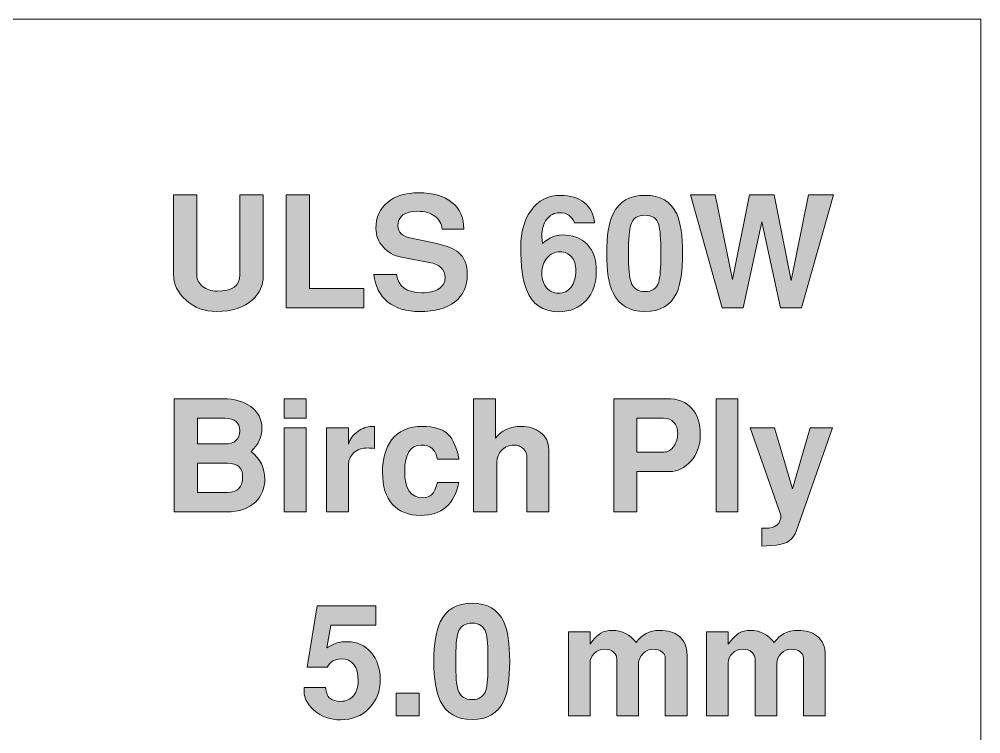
# Model space of a CAD drawing. Header units: inches. Extents: x 0.85 to 9.83, y -3.82 to -0.79.
# Drawn here: x 4.286 to 5.318, y -1.559 to -0.793 of the extents above; entities that cross this region are included whole.
import ezdxf

# ---------------------------------------------------------------- set-up
doc = ezdxf.new("R2010")
doc.units = ezdxf.units.IN
doc.header["$MEASUREMENT"] = 0
doc.layers.add('Layer 1', color=7, linetype='Continuous')

# ---------------------------------------------------------------- blocks, each defined once
blk = doc.blocks.new('block 7')
at = {"layer": 'Layer 1', "true_color": 0xed1f24}
h = blk.add_hatch(color=240, dxfattribs=at)
h.dxf.hatch_style = 2
edge = h.paths.add_edge_path()
edge.add_spline(control_points=[(4.5499, -1.2862), (4.5499, -1.2959), (4.5466, -1.304), (4.5401, -1.3104), (4.5326, -1.3177), (4.5222, -1.3214), (4.5089, -1.3214), (4.5089, -1.3214), (4.4527, -1.3214), (4.4527, -1.3214), (4.4527, -1.3214), (4.4527, -1.1999), (4.4527, -1.1999), (4.4527, -1.1999), (4.5054, -1.1999), (4.5054, -1.1999), (4.5171, -1.1999), (4.5269, -1.2028), (4.5348, -1.2084), (4.5427, -1.2141), (4.5467, -1.2218), (4.5467, -1.2316), (4.5467, -1.2409), (4.5429, -1.2493), (4.5352, -1.2566), (4.545, -1.2644), (4.5499, -1.2743), (4.5499, -1.2862)], knot_values=[0, 0, 0, 0, 1, 1, 1, 2, 2, 2, 3, 3, 3, 4, 4, 4, 5, 5, 5, 6, 6, 6, 7, 7, 7, 8, 8, 8, 9, 9, 9, 9], degree=3, periodic=1)
edge = h.paths.add_edge_path()
edge.add_spline(control_points=[(4.5229, -1.2343), (4.5229, -1.2254), (4.5177, -1.2209), (4.5074, -1.2209), (4.5074, -1.2209), (4.4777, -1.2209), (4.4777, -1.2209), (4.4777, -1.2209), (4.4777, -1.2484), (4.4777, -1.2484), (4.4777, -1.2484), (4.5067, -1.2484), (4.5067, -1.2484), (4.5175, -1.2484), (4.5229, -1.2437), (4.5229, -1.2343)], knot_values=[0, 0, 0, 0, 1, 1, 1, 2, 2, 2, 3, 3, 3, 4, 4, 4, 5, 5, 5, 5], degree=3, periodic=1)
edge = h.paths.add_edge_path()
edge.add_spline(control_points=[(4.5261, -1.2834), (4.5261, -1.2739), (4.5206, -1.2691), (4.5097, -1.2691), (4.5097, -1.2691), (4.4777, -1.2691), (4.4777, -1.2691), (4.4777, -1.2691), (4.4777, -1.3006), (4.4777, -1.3006), (4.4777, -1.3006), (4.5097, -1.3006), (4.5097, -1.3006), (4.5206, -1.3006), (4.5261, -1.2949), (4.5261, -1.2834)], knot_values=[0, 0, 0, 0, 1, 1, 1, 2, 2, 2, 3, 3, 3, 4, 4, 4, 5, 5, 5, 5], degree=3, periodic=1)
h = blk.add_hatch(color=240, dxfattribs=at)
h.dxf.hatch_style = 2
h.paths.add_polyline_path([(4.5941, -1.2208), (4.5707, -1.2208), (4.5707, -1.1999), (4.5941, -1.1999)])
h.paths.add_polyline_path([(4.5941, -1.3214), (4.5707, -1.3214), (4.5707, -1.2311), (4.5941, -1.2311)])
h = blk.add_hatch(color=240, dxfattribs=at)
h.dxf.hatch_style = 2
edge = h.paths.add_edge_path()
edge.add_spline(control_points=[(4.8544, -1.3214), (4.8544, -1.3214), (4.831, -1.3214), (4.831, -1.3214), (4.831, -1.3214), (4.831, -1.2638), (4.831, -1.2638), (4.831, -1.2594), (4.8297, -1.256), (4.8271, -1.2535), (4.8244, -1.251), (4.821, -1.2497), (4.8169, -1.2497), (4.8117, -1.2497), (4.8073, -1.2516), (4.8039, -1.2552), (4.8004, -1.2588), (4.7987, -1.2633), (4.7987, -1.2688), (4.7987, -1.2688), (4.7987, -1.3214), (4.7987, -1.3214), (4.7987, -1.3214), (4.7737, -1.3214), (4.7737, -1.3214), (4.7737, -1.3214), (4.7737, -1.1999), (4.7737, -1.1999), (4.7737, -1.1999), (4.7971, -1.1999), (4.7971, -1.1999), (4.7971, -1.1999), (4.7971, -1.2424), (4.7971, -1.2424), (4.8034, -1.2339), (4.8127, -1.2296), (4.8251, -1.2296), (4.8332, -1.2296), (4.84, -1.2318), (4.8456, -1.2361), (4.8514, -1.2407), (4.8544, -1.2469), (4.8544, -1.2544), (4.8544, -1.2544), (4.8544, -1.3214), (4.8544, -1.3214)], knot_values=[0, 0, 0, 0, 1, 1, 1, 2, 2, 2, 3, 3, 3, 4, 4, 4, 5, 5, 5, 6, 6, 6, 7, 7, 7, 8, 8, 8, 9, 9, 9, 10, 10, 10, 11, 11, 11, 12, 12, 12, 13, 13, 13, 14, 14, 14, 15, 15, 15, 15], degree=3, periodic=1)
h = blk.add_hatch(color=240, dxfattribs=at)
h.dxf.hatch_style = 2
edge = h.paths.add_edge_path()
edge.add_spline(control_points=[(5.0169, -1.2387), (5.0169, -1.25), (5.0135, -1.2593), (5.0069, -1.2668), (5.0002, -1.2743), (4.9926, -1.2781), (4.9839, -1.2781), (4.9839, -1.2781), (4.949, -1.2781), (4.949, -1.2781), (4.949, -1.2781), (4.949, -1.3214), (4.949, -1.3214), (4.949, -1.3214), (4.9241, -1.3214), (4.9241, -1.3214), (4.9241, -1.3214), (4.9241, -1.1999), (4.9241, -1.1999), (4.9241, -1.1999), (4.9812, -1.1999), (4.9812, -1.1999), (4.993, -1.1999), (5.0019, -1.2034), (5.0079, -1.2103), (5.0139, -1.2171), (5.0169, -1.2266), (5.0169, -1.2387)], knot_values=[0, 0, 0, 0, 1, 1, 1, 2, 2, 2, 3, 3, 3, 4, 4, 4, 5, 5, 5, 6, 6, 6, 7, 7, 7, 8, 8, 8, 9, 9, 9, 9], degree=3, periodic=1)
edge = h.paths.add_edge_path()
edge.add_spline(control_points=[(4.9927, -1.2373), (4.9927, -1.2323), (4.9914, -1.2283), (4.9887, -1.2253), (4.9861, -1.2222), (4.9823, -1.2208), (4.9776, -1.2208), (4.9776, -1.2208), (4.949, -1.2208), (4.949, -1.2208), (4.949, -1.2208), (4.949, -1.2572), (4.949, -1.2572), (4.949, -1.2572), (4.9782, -1.2572), (4.9782, -1.2572), (4.9822, -1.2572), (4.9857, -1.2551), (4.9886, -1.2508), (4.9913, -1.2468), (4.9927, -1.2422), (4.9927, -1.2373)], knot_values=[0, 0, 0, 0, 1, 1, 1, 2, 2, 2, 3, 3, 3, 4, 4, 4, 5, 5, 5, 6, 6, 6, 7, 7, 7, 7], degree=3, periodic=1)
h = blk.add_hatch(color=240, dxfattribs=at)
h.dxf.hatch_style = 2
h.paths.add_polyline_path([(5.0572, -1.3214), (5.0339, -1.3214), (5.0339, -1.1999), (5.0572, -1.1999)])
h = blk.add_hatch(color=240, dxfattribs=at)
h.dxf.hatch_style = 2
edge = h.paths.add_edge_path()
edge.add_spline(control_points=[(4.6674, -1.2532), (4.6643, -1.2529), (4.662, -1.2528), (4.6606, -1.2528), (4.654, -1.2528), (4.6489, -1.2545), (4.6451, -1.258), (4.6414, -1.2615), (4.6396, -1.2659), (4.6396, -1.2713), (4.6396, -1.2713), (4.6396, -1.3214), (4.6396, -1.3214), (4.6396, -1.3214), (4.6162, -1.3214), (4.6162, -1.3214), (4.6162, -1.3214), (4.6162, -1.2311), (4.6162, -1.2311), (4.6162, -1.2311), (4.6396, -1.2311), (4.6396, -1.2311), (4.6396, -1.2311), (4.6396, -1.2486), (4.6396, -1.2486), (4.6412, -1.2433), (4.6446, -1.2387), (4.6495, -1.2351), (4.6546, -1.2314), (4.6596, -1.2296), (4.6646, -1.2296), (4.6651, -1.2296), (4.6661, -1.2297), (4.6674, -1.2299), (4.6674, -1.2299), (4.6674, -1.2532), (4.6674, -1.2532)], knot_values=[0, 0, 0, 0, 1, 1, 1, 2, 2, 2, 3, 3, 3, 4, 4, 4, 5, 5, 5, 6, 6, 6, 7, 7, 7, 8, 8, 8, 9, 9, 9, 10, 10, 10, 11, 11, 11, 12, 12, 12, 12], degree=3, periodic=1)
h = blk.add_hatch(color=240, dxfattribs=at)
h.dxf.hatch_style = 2
edge = h.paths.add_edge_path()
edge.add_spline(control_points=[(4.758, -1.2899), (4.7532, -1.3134), (4.7395, -1.3251), (4.7172, -1.3251), (4.704, -1.3251), (4.6938, -1.3212), (4.6867, -1.3133), (4.6796, -1.3055), (4.6761, -1.294), (4.6761, -1.2788), (4.6761, -1.2643), (4.6793, -1.2528), (4.6857, -1.2442), (4.6931, -1.2345), (4.7041, -1.2296), (4.7189, -1.2296), (4.7313, -1.2296), (4.7406, -1.2325), (4.7466, -1.2384), (4.7519, -1.2436), (4.7557, -1.2524), (4.758, -1.2648), (4.758, -1.2648), (4.735, -1.2648), (4.735, -1.2648), (4.7336, -1.2592), (4.7317, -1.2554), (4.7291, -1.2531), (4.7264, -1.2509), (4.7226, -1.2497), (4.7176, -1.2497), (4.7058, -1.2497), (4.6999, -1.2592), (4.6999, -1.278), (4.6999, -1.2968), (4.7065, -1.3063), (4.7196, -1.3063), (4.7236, -1.3063), (4.7268, -1.305), (4.7291, -1.3026), (4.7313, -1.3001), (4.7334, -1.2959), (4.7352, -1.2899), (4.7352, -1.2899), (4.758, -1.2899), (4.758, -1.2899)], knot_values=[0, 0, 0, 0, 1, 1, 1, 2, 2, 2, 3, 3, 3, 4, 4, 4, 5, 5, 5, 6, 6, 6, 7, 7, 7, 8, 8, 8, 9, 9, 9, 10, 10, 10, 11, 11, 11, 12, 12, 12, 13, 13, 13, 14, 14, 14, 15, 15, 15, 15], degree=3, periodic=1)
h = blk.add_hatch(color=240, dxfattribs=at)
h.dxf.hatch_style = 2
edge = h.paths.add_edge_path()
edge.add_spline(control_points=[(5.1587, -1.2311), (5.1587, -1.2311), (5.12, -1.3414), (5.12, -1.3414), (5.1167, -1.3509), (5.1095, -1.356), (5.0984, -1.3569), (5.0984, -1.3569), (5.083, -1.3581), (5.083, -1.3581), (5.083, -1.3581), (5.083, -1.3389), (5.083, -1.3389), (5.083, -1.3389), (5.0865, -1.3389), (5.0865, -1.3389), (5.0978, -1.3389), (5.1034, -1.3342), (5.1034, -1.3249), (5.1034, -1.3249), (5.0705, -1.2311), (5.0705, -1.2311), (5.0705, -1.2311), (5.0964, -1.2311), (5.0964, -1.2311), (5.0964, -1.2311), (5.1159, -1.2966), (5.1159, -1.2966), (5.1159, -1.2966), (5.1347, -1.2311), (5.1347, -1.2311), (5.1347, -1.2311), (5.1587, -1.2311), (5.1587, -1.2311)], knot_values=[0, 0, 0, 0, 1, 1, 1, 2, 2, 2, 3, 3, 3, 4, 4, 4, 5, 5, 5, 6, 6, 6, 7, 7, 7, 8, 8, 8, 9, 9, 9, 10, 10, 10, 11, 11, 11, 11], degree=3, periodic=1)
at = {"layer": 'Layer 1', "lineweight": 0}
for points in [[(4.5941, -1.2208), (4.5707, -1.2208), (4.5707, -1.1999), (4.5941, -1.1999), (4.5941, -1.2208)], [(5.0572, -1.3214), (5.0339, -1.3214), (5.0339, -1.1999), (5.0572, -1.1999), (5.0572, -1.3214)], [(4.5941, -1.3214), (4.5707, -1.3214), (4.5707, -1.2311), (4.5941, -1.2311), (4.5941, -1.3214)]]:
    blk.add_lwpolyline(points, dxfattribs=at)
for points, knots in [([(4.5499, -1.2862), (4.5499, -1.2959), (4.5466, -1.304), (4.5401, -1.3104), (4.5326, -1.3177), (4.5222, -1.3214), (4.5089, -1.3214), (4.5089, -1.3214), (4.4527, -1.3214), (4.4527, -1.3214), (4.4527, -1.3214), (4.4527, -1.1999), (4.4527, -1.1999), (4.4527, -1.1999), (4.5054, -1.1999), (4.5054, -1.1999), (4.5171, -1.1999), (4.5269, -1.2028), (4.5348, -1.2084), (4.5427, -1.2141), (4.5467, -1.2218), (4.5467, -1.2316), (4.5467, -1.2409), (4.5429, -1.2493), (4.5352, -1.2566), (4.545, -1.2644), (4.5499, -1.2743), (4.5499, -1.2862)], [0, 0, 0, 0, 1, 1, 1, 2, 2, 2, 3, 3, 3, 4, 4, 4, 5, 5, 5, 6, 6, 6, 7, 7, 7, 8, 8, 8, 9, 9, 9, 9]), ([(4.8544, -1.3214), (4.8544, -1.3214), (4.831, -1.3214), (4.831, -1.3214), (4.831, -1.3214), (4.831, -1.2638), (4.831, -1.2638), (4.831, -1.2594), (4.8297, -1.256), (4.8271, -1.2535), (4.8244, -1.251), (4.821, -1.2497), (4.8169, -1.2497), (4.8117, -1.2497), (4.8073, -1.2516), (4.8039, -1.2552), (4.8004, -1.2588), (4.7987, -1.2633), (4.7987, -1.2688), (4.7987, -1.2688), (4.7987, -1.3214), (4.7987, -1.3214), (4.7987, -1.3214), (4.7737, -1.3214), (4.7737, -1.3214), (4.7737, -1.3214), (4.7737, -1.1999), (4.7737, -1.1999), (4.7737, -1.1999), (4.7971, -1.1999), (4.7971, -1.1999), (4.7971, -1.1999), (4.7971, -1.2424), (4.7971, -1.2424), (4.8034, -1.2339), (4.8127, -1.2296), (4.8251, -1.2296), (4.8332, -1.2296), (4.84, -1.2318), (4.8456, -1.2361), (4.8514, -1.2407), (4.8544, -1.2469), (4.8544, -1.2544), (4.8544, -1.2544), (4.8544, -1.3214), (4.8544, -1.3214)], [0, 0, 0, 0, 1, 1, 1, 2, 2, 2, 3, 3, 3, 4, 4, 4, 5, 5, 5, 6, 6, 6, 7, 7, 7, 8, 8, 8, 9, 9, 9, 10, 10, 10, 11, 11, 11, 12, 12, 12, 13, 13, 13, 14, 14, 14, 15, 15, 15, 15]), ([(5.0169, -1.2387), (5.0169, -1.25), (5.0135, -1.2593), (5.0069, -1.2668), (5.0002, -1.2743), (4.9926, -1.2781), (4.9839, -1.2781), (4.9839, -1.2781), (4.949, -1.2781), (4.949, -1.2781), (4.949, -1.2781), (4.949, -1.3214), (4.949, -1.3214), (4.949, -1.3214), (4.9241, -1.3214), (4.9241, -1.3214), (4.9241, -1.3214), (4.9241, -1.1999), (4.9241, -1.1999), (4.9241, -1.1999), (4.9812, -1.1999), (4.9812, -1.1999), (4.993, -1.1999), (5.0019, -1.2034), (5.0079, -1.2103), (5.0139, -1.2171), (5.0169, -1.2266), (5.0169, -1.2387)], [0, 0, 0, 0, 1, 1, 1, 2, 2, 2, 3, 3, 3, 4, 4, 4, 5, 5, 5, 6, 6, 6, 7, 7, 7, 8, 8, 8, 9, 9, 9, 9]), ([(4.5229, -1.2343), (4.5229, -1.2254), (4.5177, -1.2209), (4.5074, -1.2209), (4.5074, -1.2209), (4.4777, -1.2209), (4.4777, -1.2209), (4.4777, -1.2209), (4.4777, -1.2484), (4.4777, -1.2484), (4.4777, -1.2484), (4.5067, -1.2484), (4.5067, -1.2484), (4.5175, -1.2484), (4.5229, -1.2437), (4.5229, -1.2343)], [0, 0, 0, 0, 1, 1, 1, 2, 2, 2, 3, 3, 3, 4, 4, 4, 5, 5, 5, 5]), ([(4.9927, -1.2373), (4.9927, -1.2323), (4.9914, -1.2283), (4.9887, -1.2253), (4.9861, -1.2222), (4.9823, -1.2208), (4.9776, -1.2208), (4.9776, -1.2208), (4.949, -1.2208), (4.949, -1.2208), (4.949, -1.2208), (4.949, -1.2572), (4.949, -1.2572), (4.949, -1.2572), (4.9782, -1.2572), (4.9782, -1.2572), (4.9822, -1.2572), (4.9857, -1.2551), (4.9886, -1.2508), (4.9913, -1.2468), (4.9927, -1.2422), (4.9927, -1.2373)], [0, 0, 0, 0, 1, 1, 1, 2, 2, 2, 3, 3, 3, 4, 4, 4, 5, 5, 5, 6, 6, 6, 7, 7, 7, 7]), ([(4.6674, -1.2532), (4.6643, -1.2529), (4.662, -1.2528), (4.6606, -1.2528), (4.654, -1.2528), (4.6489, -1.2545), (4.6451, -1.258), (4.6414, -1.2615), (4.6396, -1.2659), (4.6396, -1.2713), (4.6396, -1.2713), (4.6396, -1.3214), (4.6396, -1.3214), (4.6396, -1.3214), (4.6162, -1.3214), (4.6162, -1.3214), (4.6162, -1.3214), (4.6162, -1.2311), (4.6162, -1.2311), (4.6162, -1.2311), (4.6396, -1.2311), (4.6396, -1.2311), (4.6396, -1.2311), (4.6396, -1.2486), (4.6396, -1.2486), (4.6412, -1.2433), (4.6446, -1.2387), (4.6495, -1.2351), (4.6546, -1.2314), (4.6596, -1.2296), (4.6646, -1.2296), (4.6651, -1.2296), (4.6661, -1.2297), (4.6674, -1.2299), (4.6674, -1.2299), (4.6674, -1.2532), (4.6674, -1.2532)], [0, 0, 0, 0, 1, 1, 1, 2, 2, 2, 3, 3, 3, 4, 4, 4, 5, 5, 5, 6, 6, 6, 7, 7, 7, 8, 8, 8, 9, 9, 9, 10, 10, 10, 11, 11, 11, 12, 12, 12, 12]), ([(4.758, -1.2899), (4.7532, -1.3134), (4.7395, -1.3251), (4.7172, -1.3251), (4.704, -1.3251), (4.6938, -1.3212), (4.6867, -1.3133), (4.6796, -1.3055), (4.6761, -1.294), (4.6761, -1.2788), (4.6761, -1.2643), (4.6793, -1.2528), (4.6857, -1.2442), (4.6931, -1.2345), (4.7041, -1.2296), (4.7189, -1.2296), (4.7313, -1.2296), (4.7406, -1.2325), (4.7466, -1.2384), (4.7519, -1.2436), (4.7557, -1.2524), (4.758, -1.2648), (4.758, -1.2648), (4.735, -1.2648), (4.735, -1.2648), (4.7336, -1.2592), (4.7317, -1.2554), (4.7291, -1.2531), (4.7264, -1.2509), (4.7226, -1.2497), (4.7176, -1.2497), (4.7058, -1.2497), (4.6999, -1.2592), (4.6999, -1.278), (4.6999, -1.2968), (4.7065, -1.3063), (4.7196, -1.3063), (4.7236, -1.3063), (4.7268, -1.305), (4.7291, -1.3026), (4.7313, -1.3001), (4.7334, -1.2959), (4.7352, -1.2899), (4.7352, -1.2899), (4.758, -1.2899), (4.758, -1.2899)], [0, 0, 0, 0, 1, 1, 1, 2, 2, 2, 3, 3, 3, 4, 4, 4, 5, 5, 5, 6, 6, 6, 7, 7, 7, 8, 8, 8, 9, 9, 9, 10, 10, 10, 11, 11, 11, 12, 12, 12, 13, 13, 13, 14, 14, 14, 15, 15, 15, 15]), ([(5.1587, -1.2311), (5.1587, -1.2311), (5.12, -1.3414), (5.12, -1.3414), (5.1167, -1.3509), (5.1095, -1.356), (5.0984, -1.3569), (5.0984, -1.3569), (5.083, -1.3581), (5.083, -1.3581), (5.083, -1.3581), (5.083, -1.3389), (5.083, -1.3389), (5.083, -1.3389), (5.0865, -1.3389), (5.0865, -1.3389), (5.0978, -1.3389), (5.1034, -1.3342), (5.1034, -1.3249), (5.1034, -1.3249), (5.0705, -1.2311), (5.0705, -1.2311), (5.0705, -1.2311), (5.0964, -1.2311), (5.0964, -1.2311), (5.0964, -1.2311), (5.1159, -1.2966), (5.1159, -1.2966), (5.1159, -1.2966), (5.1347, -1.2311), (5.1347, -1.2311), (5.1347, -1.2311), (5.1587, -1.2311), (5.1587, -1.2311)], [0, 0, 0, 0, 1, 1, 1, 2, 2, 2, 3, 3, 3, 4, 4, 4, 5, 5, 5, 6, 6, 6, 7, 7, 7, 8, 8, 8, 9, 9, 9, 10, 10, 10, 11, 11, 11, 11]), ([(4.5261, -1.2834), (4.5261, -1.2739), (4.5206, -1.2691), (4.5097, -1.2691), (4.5097, -1.2691), (4.4777, -1.2691), (4.4777, -1.2691), (4.4777, -1.2691), (4.4777, -1.3006), (4.4777, -1.3006), (4.4777, -1.3006), (4.5097, -1.3006), (4.5097, -1.3006), (4.5206, -1.3006), (4.5261, -1.2949), (4.5261, -1.2834)], [0, 0, 0, 0, 1, 1, 1, 2, 2, 2, 3, 3, 3, 4, 4, 4, 5, 5, 5, 5])]:
    blk.add_open_spline(points, degree=3, knots=knots, dxfattribs=at)
blk = doc.blocks.new('block 9')
at = {"layer": 'Layer 1', "true_color": 0xed1f24}
h = blk.add_hatch(color=240, dxfattribs=at)
h.dxf.hatch_style = 2
edge = h.paths.add_edge_path()
edge.add_spline(control_points=[(4.6737, -1.5012), (4.6737, -1.5137), (4.6697, -1.524), (4.6616, -1.5321), (4.6536, -1.5403), (4.6434, -1.5444), (4.6312, -1.5444), (4.6201, -1.5444), (4.6106, -1.5409), (4.6026, -1.5341), (4.5946, -1.5272), (4.5911, -1.5191), (4.5921, -1.5097), (4.5921, -1.5097), (4.6148, -1.5097), (4.6148, -1.5097), (4.6156, -1.5152), (4.6172, -1.519), (4.6195, -1.5212), (4.6219, -1.5234), (4.6258, -1.5246), (4.631, -1.5246), (4.637, -1.5246), (4.6417, -1.5226), (4.645, -1.5187), (4.6482, -1.5148), (4.6499, -1.5094), (4.6499, -1.5026), (4.6499, -1.4869), (4.6438, -1.4791), (4.6317, -1.4791), (4.6249, -1.4791), (4.6199, -1.482), (4.6168, -1.4879), (4.6168, -1.4879), (4.5954, -1.4879), (4.5954, -1.4879), (4.5954, -1.4879), (4.6061, -1.4221), (4.6061, -1.4221), (4.6061, -1.4221), (4.6689, -1.4221), (4.6689, -1.4221), (4.6689, -1.4221), (4.6689, -1.4429), (4.6689, -1.4429), (4.6689, -1.4429), (4.6206, -1.4429), (4.6206, -1.4429), (4.6206, -1.4429), (4.6165, -1.4672), (4.6165, -1.4672), (4.6208, -1.4646), (4.6244, -1.4628), (4.6274, -1.4619), (4.6303, -1.461), (4.6342, -1.4606), (4.6389, -1.4606), (4.6489, -1.4606), (4.6572, -1.4644), (4.6638, -1.4722), (4.6704, -1.48), (4.6737, -1.4897), (4.6737, -1.5012)], knot_values=[0, 0, 0, 0, 1, 1, 1, 2, 2, 2, 3, 3, 3, 4, 4, 4, 5, 5, 5, 6, 6, 6, 7, 7, 7, 8, 8, 8, 9, 9, 9, 10, 10, 10, 11, 11, 11, 12, 12, 12, 13, 13, 13, 14, 14, 14, 15, 15, 15, 16, 16, 16, 17, 17, 17, 18, 18, 18, 19, 19, 19, 20, 20, 20, 21, 21, 21, 21], degree=3, periodic=1)
h = blk.add_hatch(color=240, dxfattribs=at)
h.dxf.hatch_style = 2
edge = h.paths.add_edge_path()
edge.add_spline(control_points=[(4.8125, -1.4817), (4.8125, -1.5007), (4.8104, -1.5148), (4.8062, -1.5241), (4.8, -1.5374), (4.7887, -1.5441), (4.7722, -1.5441), (4.7558, -1.5441), (4.7444, -1.5374), (4.7381, -1.5241), (4.7335, -1.5146), (4.7312, -1.5005), (4.7312, -1.4817), (4.7312, -1.4629), (4.7335, -1.4488), (4.7381, -1.4394), (4.7444, -1.4261), (4.7558, -1.4194), (4.7722, -1.4194), (4.7887, -1.4194), (4.8, -1.4261), (4.8062, -1.4394), (4.8104, -1.4486), (4.8125, -1.4627), (4.8125, -1.4817)], knot_values=[0, 0, 0, 0, 1, 1, 1, 2, 2, 2, 3, 3, 3, 4, 4, 4, 5, 5, 5, 6, 6, 6, 7, 7, 7, 8, 8, 8, 8], degree=3, periodic=1)
edge = h.paths.add_edge_path()
edge.add_spline(control_points=[(4.7892, -1.4817), (4.7892, -1.4659), (4.7885, -1.4557), (4.787, -1.4509), (4.7848, -1.4441), (4.7799, -1.4407), (4.7722, -1.4407), (4.7644, -1.4407), (4.7594, -1.4441), (4.7571, -1.4509), (4.7554, -1.4559), (4.7546, -1.4662), (4.7546, -1.4817), (4.7546, -1.4973), (4.7554, -1.5076), (4.7572, -1.5126), (4.7594, -1.5193), (4.7644, -1.5227), (4.7722, -1.5227), (4.7799, -1.5227), (4.7848, -1.5193), (4.787, -1.5126), (4.7885, -1.5078), (4.7892, -1.4975), (4.7892, -1.4817)], knot_values=[0, 0, 0, 0, 1, 1, 1, 2, 2, 2, 3, 3, 3, 4, 4, 4, 5, 5, 5, 6, 6, 6, 7, 7, 7, 8, 8, 8, 8], degree=3, periodic=1)
h = blk.add_hatch(color=240, dxfattribs=at)
h.dxf.hatch_style = 2
edge = h.paths.add_edge_path()
edge.add_spline(control_points=[(5.0027, -1.5402), (5.0027, -1.5402), (4.9794, -1.5402), (4.9794, -1.5402), (4.9794, -1.5402), (4.9794, -1.4775), (4.9794, -1.4775), (4.9794, -1.4757), (4.9784, -1.4738), (4.9764, -1.472), (4.9738, -1.4697), (4.9704, -1.4686), (4.9661, -1.4686), (4.9623, -1.4686), (4.9588, -1.4701), (4.9556, -1.4733), (4.9523, -1.4765), (4.9507, -1.4799), (4.9507, -1.4835), (4.9507, -1.4835), (4.9507, -1.5402), (4.9507, -1.5402), (4.9507, -1.5402), (4.9274, -1.5402), (4.9274, -1.5402), (4.9274, -1.5402), (4.9274, -1.4792), (4.9274, -1.4792), (4.9274, -1.4764), (4.9263, -1.4741), (4.9242, -1.4721), (4.9218, -1.4697), (4.9184, -1.4686), (4.9141, -1.4686), (4.9098, -1.4686), (4.9062, -1.4701), (4.9032, -1.4731), (4.9002, -1.4761), (4.8987, -1.4795), (4.8987, -1.4834), (4.8987, -1.4834), (4.8987, -1.5402), (4.8987, -1.5402), (4.8987, -1.5402), (4.8754, -1.5402), (4.8754, -1.5402), (4.8754, -1.5402), (4.8754, -1.4499), (4.8754, -1.4499), (4.8754, -1.4499), (4.8987, -1.4499), (4.8987, -1.4499), (4.8987, -1.4499), (4.8987, -1.4631), (4.8987, -1.4631), (4.9028, -1.4575), (4.9066, -1.4537), (4.9101, -1.4516), (4.9136, -1.4494), (4.9178, -1.4484), (4.9226, -1.4484), (4.9329, -1.4484), (4.9414, -1.4528), (4.9481, -1.4616), (4.9541, -1.4528), (4.9624, -1.4484), (4.9732, -1.4484), (4.982, -1.4484), (4.9889, -1.4505), (4.9941, -1.4547), (4.9998, -1.4593), (5.0027, -1.4661), (5.0027, -1.4751), (5.0027, -1.4751), (5.0027, -1.5402), (5.0027, -1.5402)], knot_values=[0, 0, 0, 0, 1, 1, 1, 2, 2, 2, 3, 3, 3, 4, 4, 4, 5, 5, 5, 6, 6, 6, 7, 7, 7, 8, 8, 8, 9, 9, 9, 10, 10, 10, 11, 11, 11, 12, 12, 12, 13, 13, 13, 14, 14, 14, 15, 15, 15, 16, 16, 16, 17, 17, 17, 18, 18, 18, 19, 19, 19, 20, 20, 20, 21, 21, 21, 22, 22, 22, 23, 23, 23, 24, 24, 24, 25, 25, 25, 25], degree=3, periodic=1)
h = blk.add_hatch(color=240, dxfattribs=at)
h.dxf.hatch_style = 2
edge = h.paths.add_edge_path()
edge.add_spline(control_points=[(5.1509, -1.5402), (5.1509, -1.5402), (5.1276, -1.5402), (5.1276, -1.5402), (5.1276, -1.5402), (5.1276, -1.4775), (5.1276, -1.4775), (5.1276, -1.4757), (5.1266, -1.4738), (5.1246, -1.472), (5.122, -1.4697), (5.1186, -1.4686), (5.1142, -1.4686), (5.1104, -1.4686), (5.1069, -1.4701), (5.1037, -1.4733), (5.1005, -1.4765), (5.0989, -1.4799), (5.0989, -1.4835), (5.0989, -1.4835), (5.0989, -1.5402), (5.0989, -1.5402), (5.0989, -1.5402), (5.0756, -1.5402), (5.0756, -1.5402), (5.0756, -1.5402), (5.0756, -1.4792), (5.0756, -1.4792), (5.0756, -1.4764), (5.0745, -1.4741), (5.0724, -1.4721), (5.0699, -1.4697), (5.0666, -1.4686), (5.0622, -1.4686), (5.058, -1.4686), (5.0544, -1.4701), (5.0514, -1.4731), (5.0484, -1.4761), (5.0469, -1.4795), (5.0469, -1.4834), (5.0469, -1.4834), (5.0469, -1.5402), (5.0469, -1.5402), (5.0469, -1.5402), (5.0236, -1.5402), (5.0236, -1.5402), (5.0236, -1.5402), (5.0236, -1.4499), (5.0236, -1.4499), (5.0236, -1.4499), (5.0469, -1.4499), (5.0469, -1.4499), (5.0469, -1.4499), (5.0469, -1.4631), (5.0469, -1.4631), (5.051, -1.4575), (5.0548, -1.4537), (5.0583, -1.4516), (5.0618, -1.4494), (5.0659, -1.4484), (5.0707, -1.4484), (5.0811, -1.4484), (5.0896, -1.4528), (5.0962, -1.4616), (5.1022, -1.4528), (5.1106, -1.4484), (5.1214, -1.4484), (5.1302, -1.4484), (5.1371, -1.4505), (5.1422, -1.4547), (5.148, -1.4593), (5.1509, -1.4661), (5.1509, -1.4751), (5.1509, -1.4751), (5.1509, -1.5402), (5.1509, -1.5402)], knot_values=[0, 0, 0, 0, 1, 1, 1, 2, 2, 2, 3, 3, 3, 4, 4, 4, 5, 5, 5, 6, 6, 6, 7, 7, 7, 8, 8, 8, 9, 9, 9, 10, 10, 10, 11, 11, 11, 12, 12, 12, 13, 13, 13, 14, 14, 14, 15, 15, 15, 16, 16, 16, 17, 17, 17, 18, 18, 18, 19, 19, 19, 20, 20, 20, 21, 21, 21, 22, 22, 22, 23, 23, 23, 24, 24, 24, 25, 25, 25, 25], degree=3, periodic=1)
h = blk.add_hatch(color=240, dxfattribs=at)
h.dxf.hatch_style = 2
h.paths.add_polyline_path([(4.7155, -1.5402), (4.6906, -1.5402), (4.6906, -1.5159), (4.7155, -1.5159)])
at = {"layer": 'Layer 1', "lineweight": 0}
blk.add_lwpolyline([(4.7155, -1.5402), (4.6906, -1.5402), (4.6906, -1.5159), (4.7155, -1.5159), (4.7155, -1.5402)], dxfattribs=at)
for points, knots in [([(4.6737, -1.5012), (4.6737, -1.5137), (4.6697, -1.524), (4.6616, -1.5321), (4.6536, -1.5403), (4.6434, -1.5444), (4.6312, -1.5444), (4.6201, -1.5444), (4.6106, -1.5409), (4.6026, -1.5341), (4.5946, -1.5272), (4.5911, -1.5191), (4.5921, -1.5097), (4.5921, -1.5097), (4.6148, -1.5097), (4.6148, -1.5097), (4.6156, -1.5152), (4.6172, -1.519), (4.6195, -1.5212), (4.6219, -1.5234), (4.6258, -1.5246), (4.631, -1.5246), (4.637, -1.5246), (4.6417, -1.5226), (4.645, -1.5187), (4.6482, -1.5148), (4.6499, -1.5094), (4.6499, -1.5026), (4.6499, -1.4869), (4.6438, -1.4791), (4.6317, -1.4791), (4.6249, -1.4791), (4.6199, -1.482), (4.6168, -1.4879), (4.6168, -1.4879), (4.5954, -1.4879), (4.5954, -1.4879), (4.5954, -1.4879), (4.6061, -1.4221), (4.6061, -1.4221), (4.6061, -1.4221), (4.6689, -1.4221), (4.6689, -1.4221), (4.6689, -1.4221), (4.6689, -1.4429), (4.6689, -1.4429), (4.6689, -1.4429), (4.6206, -1.4429), (4.6206, -1.4429), (4.6206, -1.4429), (4.6165, -1.4672), (4.6165, -1.4672), (4.6208, -1.4646), (4.6244, -1.4628), (4.6274, -1.4619), (4.6303, -1.461), (4.6342, -1.4606), (4.6389, -1.4606), (4.6489, -1.4606), (4.6572, -1.4644), (4.6638, -1.4722), (4.6704, -1.48), (4.6737, -1.4897), (4.6737, -1.5012)], [0, 0, 0, 0, 1, 1, 1, 2, 2, 2, 3, 3, 3, 4, 4, 4, 5, 5, 5, 6, 6, 6, 7, 7, 7, 8, 8, 8, 9, 9, 9, 10, 10, 10, 11, 11, 11, 12, 12, 12, 13, 13, 13, 14, 14, 14, 15, 15, 15, 16, 16, 16, 17, 17, 17, 18, 18, 18, 19, 19, 19, 20, 20, 20, 21, 21, 21, 21]), ([(4.8125, -1.4817), (4.8125, -1.5007), (4.8104, -1.5148), (4.8062, -1.5241), (4.8, -1.5374), (4.7887, -1.5441), (4.7722, -1.5441), (4.7558, -1.5441), (4.7444, -1.5374), (4.7381, -1.5241), (4.7335, -1.5146), (4.7312, -1.5005), (4.7312, -1.4817), (4.7312, -1.4629), (4.7335, -1.4488), (4.7381, -1.4394), (4.7444, -1.4261), (4.7558, -1.4194), (4.7722, -1.4194), (4.7887, -1.4194), (4.8, -1.4261), (4.8062, -1.4394), (4.8104, -1.4486), (4.8125, -1.4627), (4.8125, -1.4817)], [0, 0, 0, 0, 1, 1, 1, 2, 2, 2, 3, 3, 3, 4, 4, 4, 5, 5, 5, 6, 6, 6, 7, 7, 7, 8, 8, 8, 8]), ([(4.7892, -1.4817), (4.7892, -1.4659), (4.7885, -1.4557), (4.787, -1.4509), (4.7848, -1.4441), (4.7799, -1.4407), (4.7722, -1.4407), (4.7644, -1.4407), (4.7594, -1.4441), (4.7571, -1.4509), (4.7554, -1.4559), (4.7546, -1.4662), (4.7546, -1.4817), (4.7546, -1.4973), (4.7554, -1.5076), (4.7572, -1.5126), (4.7594, -1.5193), (4.7644, -1.5227), (4.7722, -1.5227), (4.7799, -1.5227), (4.7848, -1.5193), (4.787, -1.5126), (4.7885, -1.5078), (4.7892, -1.4975), (4.7892, -1.4817)], [0, 0, 0, 0, 1, 1, 1, 2, 2, 2, 3, 3, 3, 4, 4, 4, 5, 5, 5, 6, 6, 6, 7, 7, 7, 8, 8, 8, 8]), ([(5.0027, -1.5402), (5.0027, -1.5402), (4.9794, -1.5402), (4.9794, -1.5402), (4.9794, -1.5402), (4.9794, -1.4775), (4.9794, -1.4775), (4.9794, -1.4757), (4.9784, -1.4738), (4.9764, -1.472), (4.9738, -1.4697), (4.9704, -1.4686), (4.9661, -1.4686), (4.9623, -1.4686), (4.9588, -1.4701), (4.9556, -1.4733), (4.9523, -1.4765), (4.9507, -1.4799), (4.9507, -1.4835), (4.9507, -1.4835), (4.9507, -1.5402), (4.9507, -1.5402), (4.9507, -1.5402), (4.9274, -1.5402), (4.9274, -1.5402), (4.9274, -1.5402), (4.9274, -1.4792), (4.9274, -1.4792), (4.9274, -1.4764), (4.9263, -1.4741), (4.9242, -1.4721), (4.9218, -1.4697), (4.9184, -1.4686), (4.9141, -1.4686), (4.9098, -1.4686), (4.9062, -1.4701), (4.9032, -1.4731), (4.9002, -1.4761), (4.8987, -1.4795), (4.8987, -1.4834), (4.8987, -1.4834), (4.8987, -1.5402), (4.8987, -1.5402), (4.8987, -1.5402), (4.8754, -1.5402), (4.8754, -1.5402), (4.8754, -1.5402), (4.8754, -1.4499), (4.8754, -1.4499), (4.8754, -1.4499), (4.8987, -1.4499), (4.8987, -1.4499), (4.8987, -1.4499), (4.8987, -1.4631), (4.8987, -1.4631), (4.9028, -1.4575), (4.9066, -1.4537), (4.9101, -1.4516), (4.9136, -1.4494), (4.9178, -1.4484), (4.9226, -1.4484), (4.9329, -1.4484), (4.9414, -1.4528), (4.9481, -1.4616), (4.9541, -1.4528), (4.9624, -1.4484), (4.9732, -1.4484), (4.982, -1.4484), (4.9889, -1.4505), (4.9941, -1.4547), (4.9998, -1.4593), (5.0027, -1.4661), (5.0027, -1.4751), (5.0027, -1.4751), (5.0027, -1.5402), (5.0027, -1.5402)], [0, 0, 0, 0, 1, 1, 1, 2, 2, 2, 3, 3, 3, 4, 4, 4, 5, 5, 5, 6, 6, 6, 7, 7, 7, 8, 8, 8, 9, 9, 9, 10, 10, 10, 11, 11, 11, 12, 12, 12, 13, 13, 13, 14, 14, 14, 15, 15, 15, 16, 16, 16, 17, 17, 17, 18, 18, 18, 19, 19, 19, 20, 20, 20, 21, 21, 21, 22, 22, 22, 23, 23, 23, 24, 24, 24, 25, 25, 25, 25]), ([(5.1509, -1.5402), (5.1509, -1.5402), (5.1276, -1.5402), (5.1276, -1.5402), (5.1276, -1.5402), (5.1276, -1.4775), (5.1276, -1.4775), (5.1276, -1.4757), (5.1266, -1.4738), (5.1246, -1.472), (5.122, -1.4697), (5.1186, -1.4686), (5.1142, -1.4686), (5.1104, -1.4686), (5.1069, -1.4701), (5.1037, -1.4733), (5.1005, -1.4765), (5.0989, -1.4799), (5.0989, -1.4835), (5.0989, -1.4835), (5.0989, -1.5402), (5.0989, -1.5402), (5.0989, -1.5402), (5.0756, -1.5402), (5.0756, -1.5402), (5.0756, -1.5402), (5.0756, -1.4792), (5.0756, -1.4792), (5.0756, -1.4764), (5.0745, -1.4741), (5.0724, -1.4721), (5.0699, -1.4697), (5.0666, -1.4686), (5.0622, -1.4686), (5.058, -1.4686), (5.0544, -1.4701), (5.0514, -1.4731), (5.0484, -1.4761), (5.0469, -1.4795), (5.0469, -1.4834), (5.0469, -1.4834), (5.0469, -1.5402), (5.0469, -1.5402), (5.0469, -1.5402), (5.0236, -1.5402), (5.0236, -1.5402), (5.0236, -1.5402), (5.0236, -1.4499), (5.0236, -1.4499), (5.0236, -1.4499), (5.0469, -1.4499), (5.0469, -1.4499), (5.0469, -1.4499), (5.0469, -1.4631), (5.0469, -1.4631), (5.051, -1.4575), (5.0548, -1.4537), (5.0583, -1.4516), (5.0618, -1.4494), (5.0659, -1.4484), (5.0707, -1.4484), (5.0811, -1.4484), (5.0896, -1.4528), (5.0962, -1.4616), (5.1022, -1.4528), (5.1106, -1.4484), (5.1214, -1.4484), (5.1302, -1.4484), (5.1371, -1.4505), (5.1422, -1.4547), (5.148, -1.4593), (5.1509, -1.4661), (5.1509, -1.4751), (5.1509, -1.4751), (5.1509, -1.5402), (5.1509, -1.5402)], [0, 0, 0, 0, 1, 1, 1, 2, 2, 2, 3, 3, 3, 4, 4, 4, 5, 5, 5, 6, 6, 6, 7, 7, 7, 8, 8, 8, 9, 9, 9, 10, 10, 10, 11, 11, 11, 12, 12, 12, 13, 13, 13, 14, 14, 14, 15, 15, 15, 16, 16, 16, 17, 17, 17, 18, 18, 18, 19, 19, 19, 20, 20, 20, 21, 21, 21, 22, 22, 22, 23, 23, 23, 24, 24, 24, 25, 25, 25, 25])]:
    blk.add_open_spline(points, degree=3, knots=knots, dxfattribs=at)
blk = doc.blocks.new('block 11')
at = {"layer": 'Layer 1', "true_color": 0xed1f24}
h = blk.add_hatch(color=240, dxfattribs=at)
h.dxf.hatch_style = 2
edge = h.paths.add_edge_path()
edge.add_spline(control_points=[(4.767, -1.0668), (4.767, -1.0794), (4.7626, -1.0892), (4.7536, -1.0961), (4.7447, -1.103), (4.7322, -1.1064), (4.7161, -1.1064), (4.7015, -1.1064), (4.69, -1.1029), (4.6816, -1.0959), (4.6731, -1.0889), (4.6682, -1.0792), (4.6669, -1.0666), (4.6669, -1.0666), (4.6911, -1.0666), (4.6911, -1.0666), (4.6929, -1.0797), (4.702, -1.0863), (4.7183, -1.0863), (4.7259, -1.0863), (4.7319, -1.0849), (4.7365, -1.082), (4.741, -1.0792), (4.7432, -1.0753), (4.7432, -1.0704), (4.7432, -1.0614), (4.7376, -1.0558), (4.7262, -1.0537), (4.7262, -1.0537), (4.6966, -1.0481), (4.6966, -1.0481), (4.6884, -1.0465), (4.6818, -1.0429), (4.6767, -1.0372), (4.6716, -1.0316), (4.669, -1.0249), (4.669, -1.0173), (4.669, -1.0054), (4.6731, -0.996), (4.6813, -0.9893), (4.6895, -0.9825), (4.7007, -0.9791), (4.7149, -0.9791), (4.7302, -0.9791), (4.7421, -0.9825), (4.7506, -0.9893), (4.7591, -0.9961), (4.7633, -1.0057), (4.7632, -1.0181), (4.7632, -1.0181), (4.7399, -1.0181), (4.7399, -1.0181), (4.7395, -1.0122), (4.737, -1.0076), (4.7323, -1.0041), (4.7276, -1.0007), (4.7214, -0.9989), (4.7139, -0.9989), (4.6997, -0.9989), (4.6926, -1.0042), (4.6926, -1.0146), (4.6926, -1.0214), (4.6974, -1.0258), (4.7071, -1.0278), (4.7071, -1.0278), (4.7327, -1.0331), (4.7327, -1.0331), (4.7444, -1.0356), (4.7527, -1.0389), (4.7577, -1.0431), (4.7639, -1.0484), (4.767, -1.0563), (4.767, -1.0668)], knot_values=[0, 0, 0, 0, 1, 1, 1, 2, 2, 2, 3, 3, 3, 4, 4, 4, 5, 5, 5, 6, 6, 6, 7, 7, 7, 8, 8, 8, 9, 9, 9, 10, 10, 10, 11, 11, 11, 12, 12, 12, 13, 13, 13, 14, 14, 14, 15, 15, 15, 16, 16, 16, 17, 17, 17, 18, 18, 18, 19, 19, 19, 20, 20, 20, 21, 21, 21, 22, 22, 22, 23, 23, 23, 24, 24, 24, 24], degree=3, periodic=1)
h = blk.add_hatch(color=240, dxfattribs=at)
h.dxf.hatch_style = 2
edge = h.paths.add_edge_path()
edge.add_spline(control_points=[(4.5482, -1.0683), (4.5482, -1.0782), (4.5444, -1.0867), (4.5367, -1.0938), (4.5275, -1.1022), (4.5147, -1.1064), (4.4982, -1.1064), (4.4853, -1.1064), (4.4744, -1.1024), (4.4654, -1.0943), (4.4564, -1.0862), (4.4519, -1.0769), (4.4519, -1.0666), (4.4519, -1.0666), (4.4519, -0.9811), (4.4519, -0.9811), (4.4519, -0.9811), (4.4769, -0.9811), (4.4769, -0.9811), (4.4769, -0.9811), (4.4769, -1.0669), (4.4769, -1.0669), (4.4769, -1.0719), (4.479, -1.0761), (4.4831, -1.0795), (4.4873, -1.0829), (4.4925, -1.0846), (4.4987, -1.0846), (4.5151, -1.0846), (4.5232, -1.0787), (4.5232, -1.0669), (4.5232, -1.0669), (4.5232, -0.9811), (4.5232, -0.9811), (4.5232, -0.9811), (4.5482, -0.9811), (4.5482, -0.9811), (4.5482, -0.9811), (4.5482, -1.0683), (4.5482, -1.0683)], knot_values=[0, 0, 0, 0, 1, 1, 1, 2, 2, 2, 3, 3, 3, 4, 4, 4, 5, 5, 5, 6, 6, 6, 7, 7, 7, 8, 8, 8, 9, 9, 9, 10, 10, 10, 11, 11, 11, 12, 12, 12, 13, 13, 13, 13], degree=3, periodic=1)
h = blk.add_hatch(color=240, dxfattribs=at)
h.dxf.hatch_style = 2
h.paths.add_polyline_path([(4.6561, -1.1026), (4.5729, -1.1026), (4.5729, -0.9811), (4.5979, -0.9811), (4.5979, -1.0818), (4.6561, -1.0818)])
h = blk.add_hatch(color=240, dxfattribs=at)
h.dxf.hatch_style = 2
edge = h.paths.add_edge_path()
edge.add_spline(control_points=[(4.9054, -1.0634), (4.9054, -1.076), (4.9018, -1.0863), (4.8947, -1.0943), (4.8873, -1.1025), (4.8774, -1.1066), (4.8651, -1.1066), (4.848, -1.1066), (4.8365, -1.0987), (4.8304, -1.0829), (4.8264, -1.0727), (4.8244, -1.0573), (4.8244, -1.0368), (4.8244, -1.021), (4.8281, -1.0081), (4.8354, -0.9979), (4.8432, -0.9872), (4.8537, -0.9818), (4.867, -0.9818), (4.8775, -0.9818), (4.886, -0.9844), (4.8926, -0.9897), (4.8991, -0.995), (4.9027, -1.0023), (4.9034, -1.0114), (4.9034, -1.0114), (4.8819, -1.0113), (4.8819, -1.0113), (4.8792, -1.0041), (4.8739, -1.0004), (4.866, -1.0004), (4.8604, -1.0004), (4.8558, -1.0028), (4.8523, -1.0074), (4.8488, -1.012), (4.847, -1.018), (4.847, -1.0254), (4.847, -1.028), (4.8473, -1.0307), (4.8477, -1.0334), (4.8548, -1.0273), (4.8617, -1.0243), (4.8682, -1.0243), (4.8798, -1.0243), (4.8889, -1.0276), (4.8955, -1.0343), (4.9021, -1.0409), (4.9054, -1.0507), (4.9054, -1.0634)], knot_values=[0, 0, 0, 0, 1, 1, 1, 2, 2, 2, 3, 3, 3, 4, 4, 4, 5, 5, 5, 6, 6, 6, 7, 7, 7, 8, 8, 8, 9, 9, 9, 10, 10, 10, 11, 11, 11, 12, 12, 12, 13, 13, 13, 14, 14, 14, 15, 15, 15, 16, 16, 16, 16], degree=3, periodic=1)
edge = h.paths.add_edge_path()
edge.add_spline(control_points=[(4.8834, -1.0628), (4.8834, -1.0563), (4.8819, -1.0513), (4.8788, -1.0478), (4.8758, -1.0442), (4.8717, -1.0424), (4.8664, -1.0424), (4.8609, -1.0424), (4.8563, -1.0446), (4.8526, -1.0489), (4.8489, -1.0531), (4.847, -1.0588), (4.847, -1.0659), (4.847, -1.0718), (4.8487, -1.0768), (4.8521, -1.0809), (4.8554, -1.0849), (4.8596, -1.0869), (4.8646, -1.0869), (4.8703, -1.0869), (4.8749, -1.0847), (4.8783, -1.0803), (4.8817, -1.0758), (4.8834, -1.07), (4.8834, -1.0628)], knot_values=[0, 0, 0, 0, 1, 1, 1, 2, 2, 2, 3, 3, 3, 4, 4, 4, 5, 5, 5, 6, 6, 6, 7, 7, 7, 8, 8, 8, 8], degree=3, periodic=1)
h = blk.add_hatch(color=240, dxfattribs=at)
h.dxf.hatch_style = 2
edge = h.paths.add_edge_path()
edge.add_spline(control_points=[(4.9979, -1.0441), (4.9979, -1.0631), (4.9958, -1.0772), (4.9916, -1.0864), (4.9853, -1.0998), (4.974, -1.1064), (4.9576, -1.1064), (4.9411, -1.1064), (4.9297, -1.0998), (4.9234, -1.0864), (4.9188, -1.077), (4.9166, -1.0629), (4.9166, -1.0441), (4.9166, -1.0253), (4.9188, -1.0112), (4.9234, -1.0018), (4.9297, -0.9884), (4.9411, -0.9818), (4.9576, -0.9818), (4.974, -0.9818), (4.9853, -0.9884), (4.9916, -1.0018), (4.9958, -1.011), (4.9979, -1.0251), (4.9979, -1.0441)], knot_values=[0, 0, 0, 0, 1, 1, 1, 2, 2, 2, 3, 3, 3, 4, 4, 4, 5, 5, 5, 6, 6, 6, 7, 7, 7, 8, 8, 8, 8], degree=3, periodic=1)
edge = h.paths.add_edge_path()
edge.add_spline(control_points=[(4.9746, -1.0441), (4.9746, -1.0283), (4.9738, -1.0181), (4.9724, -1.0133), (4.9702, -1.0065), (4.9652, -1.0031), (4.9576, -1.0031), (4.9498, -1.0031), (4.9447, -1.0065), (4.9424, -1.0133), (4.9407, -1.0183), (4.9399, -1.0286), (4.9399, -1.0441), (4.9399, -1.0597), (4.9408, -1.0699), (4.9426, -1.0749), (4.9448, -1.0817), (4.9498, -1.0851), (4.9576, -1.0851), (4.9652, -1.0851), (4.9702, -1.0817), (4.9724, -1.0749), (4.9738, -1.0702), (4.9746, -1.0599), (4.9746, -1.0441)], knot_values=[0, 0, 0, 0, 1, 1, 1, 2, 2, 2, 3, 3, 3, 4, 4, 4, 5, 5, 5, 6, 6, 6, 7, 7, 7, 8, 8, 8, 8], degree=3, periodic=1)
h = blk.add_hatch(color=240, dxfattribs=at)
h.dxf.hatch_style = 2
h.paths.add_polyline_path([(5.1596, -0.9811), (5.1255, -1.1026), (5.1031, -1.1026), (5.0829, -1.0102), (5.063, -1.1026), (5.0404, -1.1026), (5.0064, -0.9811), (5.0329, -0.9811), (5.0516, -1.0721), (5.0697, -0.9811), (5.0962, -0.9811), (5.1144, -1.0731), (5.133, -0.9811)])
at = {"layer": 'Layer 1', "lineweight": 0}
for points in [[(4.6561, -1.1026), (4.5729, -1.1026), (4.5729, -0.9811), (4.5979, -0.9811), (4.5979, -1.0818), (4.6561, -1.0818), (4.6561, -1.1026)], [(5.1596, -0.9811), (5.1255, -1.1026), (5.1031, -1.1026), (5.0829, -1.0102), (5.063, -1.1026), (5.0404, -1.1026), (5.0064, -0.9811), (5.0329, -0.9811), (5.0516, -1.0721), (5.0697, -0.9811), (5.0962, -0.9811), (5.1144, -1.0731), (5.133, -0.9811), (5.1596, -0.9811)]]:
    blk.add_lwpolyline(points, dxfattribs=at)
for points, knots in [([(4.767, -1.0668), (4.767, -1.0794), (4.7626, -1.0892), (4.7536, -1.0961), (4.7447, -1.103), (4.7322, -1.1064), (4.7161, -1.1064), (4.7015, -1.1064), (4.69, -1.1029), (4.6816, -1.0959), (4.6731, -1.0889), (4.6682, -1.0792), (4.6669, -1.0666), (4.6669, -1.0666), (4.6911, -1.0666), (4.6911, -1.0666), (4.6929, -1.0797), (4.702, -1.0863), (4.7183, -1.0863), (4.7259, -1.0863), (4.7319, -1.0849), (4.7365, -1.082), (4.741, -1.0792), (4.7432, -1.0753), (4.7432, -1.0704), (4.7432, -1.0614), (4.7376, -1.0558), (4.7262, -1.0537), (4.7262, -1.0537), (4.6966, -1.0481), (4.6966, -1.0481), (4.6884, -1.0465), (4.6818, -1.0429), (4.6767, -1.0372), (4.6716, -1.0316), (4.669, -1.0249), (4.669, -1.0173), (4.669, -1.0054), (4.6731, -0.996), (4.6813, -0.9893), (4.6895, -0.9825), (4.7007, -0.9791), (4.7149, -0.9791), (4.7302, -0.9791), (4.7421, -0.9825), (4.7506, -0.9893), (4.7591, -0.9961), (4.7633, -1.0057), (4.7632, -1.0181), (4.7632, -1.0181), (4.7399, -1.0181), (4.7399, -1.0181), (4.7395, -1.0122), (4.737, -1.0076), (4.7323, -1.0041), (4.7276, -1.0007), (4.7214, -0.9989), (4.7139, -0.9989), (4.6997, -0.9989), (4.6926, -1.0042), (4.6926, -1.0146), (4.6926, -1.0214), (4.6974, -1.0258), (4.7071, -1.0278), (4.7071, -1.0278), (4.7327, -1.0331), (4.7327, -1.0331), (4.7444, -1.0356), (4.7527, -1.0389), (4.7577, -1.0431), (4.7639, -1.0484), (4.767, -1.0563), (4.767, -1.0668)], [0, 0, 0, 0, 1, 1, 1, 2, 2, 2, 3, 3, 3, 4, 4, 4, 5, 5, 5, 6, 6, 6, 7, 7, 7, 8, 8, 8, 9, 9, 9, 10, 10, 10, 11, 11, 11, 12, 12, 12, 13, 13, 13, 14, 14, 14, 15, 15, 15, 16, 16, 16, 17, 17, 17, 18, 18, 18, 19, 19, 19, 20, 20, 20, 21, 21, 21, 22, 22, 22, 23, 23, 23, 24, 24, 24, 24]), ([(4.5482, -1.0683), (4.5482, -1.0782), (4.5444, -1.0867), (4.5367, -1.0938), (4.5275, -1.1022), (4.5147, -1.1064), (4.4982, -1.1064), (4.4853, -1.1064), (4.4744, -1.1024), (4.4654, -1.0943), (4.4564, -1.0862), (4.4519, -1.0769), (4.4519, -1.0666), (4.4519, -1.0666), (4.4519, -0.9811), (4.4519, -0.9811), (4.4519, -0.9811), (4.4769, -0.9811), (4.4769, -0.9811), (4.4769, -0.9811), (4.4769, -1.0669), (4.4769, -1.0669), (4.4769, -1.0719), (4.479, -1.0761), (4.4831, -1.0795), (4.4873, -1.0829), (4.4925, -1.0846), (4.4987, -1.0846), (4.5151, -1.0846), (4.5232, -1.0787), (4.5232, -1.0669), (4.5232, -1.0669), (4.5232, -0.9811), (4.5232, -0.9811), (4.5232, -0.9811), (4.5482, -0.9811), (4.5482, -0.9811), (4.5482, -0.9811), (4.5482, -1.0683), (4.5482, -1.0683)], [0, 0, 0, 0, 1, 1, 1, 2, 2, 2, 3, 3, 3, 4, 4, 4, 5, 5, 5, 6, 6, 6, 7, 7, 7, 8, 8, 8, 9, 9, 9, 10, 10, 10, 11, 11, 11, 12, 12, 12, 13, 13, 13, 13]), ([(4.9054, -1.0634), (4.9054, -1.076), (4.9018, -1.0863), (4.8947, -1.0943), (4.8873, -1.1025), (4.8774, -1.1066), (4.8651, -1.1066), (4.848, -1.1066), (4.8365, -1.0987), (4.8304, -1.0829), (4.8264, -1.0727), (4.8244, -1.0573), (4.8244, -1.0368), (4.8244, -1.021), (4.8281, -1.0081), (4.8354, -0.9979), (4.8432, -0.9872), (4.8537, -0.9818), (4.867, -0.9818), (4.8775, -0.9818), (4.886, -0.9844), (4.8926, -0.9897), (4.8991, -0.995), (4.9027, -1.0023), (4.9034, -1.0114), (4.9034, -1.0114), (4.8819, -1.0113), (4.8819, -1.0113), (4.8792, -1.0041), (4.8739, -1.0004), (4.866, -1.0004), (4.8604, -1.0004), (4.8558, -1.0028), (4.8523, -1.0074), (4.8488, -1.012), (4.847, -1.018), (4.847, -1.0254), (4.847, -1.028), (4.8473, -1.0307), (4.8477, -1.0334), (4.8548, -1.0273), (4.8617, -1.0243), (4.8682, -1.0243), (4.8798, -1.0243), (4.8889, -1.0276), (4.8955, -1.0343), (4.9021, -1.0409), (4.9054, -1.0507), (4.9054, -1.0634)], [0, 0, 0, 0, 1, 1, 1, 2, 2, 2, 3, 3, 3, 4, 4, 4, 5, 5, 5, 6, 6, 6, 7, 7, 7, 8, 8, 8, 9, 9, 9, 10, 10, 10, 11, 11, 11, 12, 12, 12, 13, 13, 13, 14, 14, 14, 15, 15, 15, 16, 16, 16, 16]), ([(4.9979, -1.0441), (4.9979, -1.0631), (4.9958, -1.0772), (4.9916, -1.0864), (4.9853, -1.0998), (4.974, -1.1064), (4.9576, -1.1064), (4.9411, -1.1064), (4.9297, -1.0998), (4.9234, -1.0864), (4.9188, -1.077), (4.9166, -1.0629), (4.9166, -1.0441), (4.9166, -1.0253), (4.9188, -1.0112), (4.9234, -1.0018), (4.9297, -0.9884), (4.9411, -0.9818), (4.9576, -0.9818), (4.974, -0.9818), (4.9853, -0.9884), (4.9916, -1.0018), (4.9958, -1.011), (4.9979, -1.0251), (4.9979, -1.0441)], [0, 0, 0, 0, 1, 1, 1, 2, 2, 2, 3, 3, 3, 4, 4, 4, 5, 5, 5, 6, 6, 6, 7, 7, 7, 8, 8, 8, 8]), ([(4.9746, -1.0441), (4.9746, -1.0283), (4.9738, -1.0181), (4.9724, -1.0133), (4.9702, -1.0065), (4.9652, -1.0031), (4.9576, -1.0031), (4.9498, -1.0031), (4.9447, -1.0065), (4.9424, -1.0133), (4.9407, -1.0183), (4.9399, -1.0286), (4.9399, -1.0441), (4.9399, -1.0597), (4.9408, -1.0699), (4.9426, -1.0749), (4.9448, -1.0817), (4.9498, -1.0851), (4.9576, -1.0851), (4.9652, -1.0851), (4.9702, -1.0817), (4.9724, -1.0749), (4.9738, -1.0702), (4.9746, -1.0599), (4.9746, -1.0441)], [0, 0, 0, 0, 1, 1, 1, 2, 2, 2, 3, 3, 3, 4, 4, 4, 5, 5, 5, 6, 6, 6, 7, 7, 7, 8, 8, 8, 8]), ([(4.8834, -1.0628), (4.8834, -1.0563), (4.8819, -1.0513), (4.8788, -1.0478), (4.8758, -1.0442), (4.8717, -1.0424), (4.8664, -1.0424), (4.8609, -1.0424), (4.8563, -1.0446), (4.8526, -1.0489), (4.8489, -1.0531), (4.847, -1.0588), (4.847, -1.0659), (4.847, -1.0718), (4.8487, -1.0768), (4.8521, -1.0809), (4.8554, -1.0849), (4.8596, -1.0869), (4.8646, -1.0869), (4.8703, -1.0869), (4.8749, -1.0847), (4.8783, -1.0803), (4.8817, -1.0758), (4.8834, -1.07), (4.8834, -1.0628)], [0, 0, 0, 0, 1, 1, 1, 2, 2, 2, 3, 3, 3, 4, 4, 4, 5, 5, 5, 6, 6, 6, 7, 7, 7, 8, 8, 8, 8])]:
    blk.add_open_spline(points, degree=3, knots=knots, dxfattribs=at)
blk = doc.blocks.new('block 5')
at = {"layer": 'Layer 1'}
for name in ['block 11', 'block 7', 'block 9']:
    blk.add_blockref(name, (0, 0), dxfattribs=at)
blk = doc.blocks.new('block 3')
at = {"layer": 'Layer 1'}
blk.add_blockref('block 5', (0, 0), dxfattribs=at)
blk = doc.blocks.new('block 22')
at = {"layer": 'Layer 1', "color": 7, "lineweight": 5, "true_color": 0xffffff}
blk.add_lwpolyline([(3.2552, -0.7929), (3.2552, -3.8061), (5.3177, -3.8061), (5.3177, -0.7929), (3.2552, -0.7929)], dxfattribs=at)
blk = doc.blocks.new('block 21')
at = {"layer": 'Layer 1'}
blk.add_blockref('block 22', (0, 0), dxfattribs=at)
blk = doc.blocks.new('block 2')
at = {"layer": 'Layer 1'}
for name in ['block 21', 'block 3']:
    blk.add_blockref(name, (0, 0), dxfattribs=at)

msp = doc.modelspace()

# ---------------------------------------------------------------- block references
at = {"layer": 'Layer 1'}
msp.add_blockref('block 2', (0, 0), dxfattribs=at)

doc.saveas('drawing.dxf')
